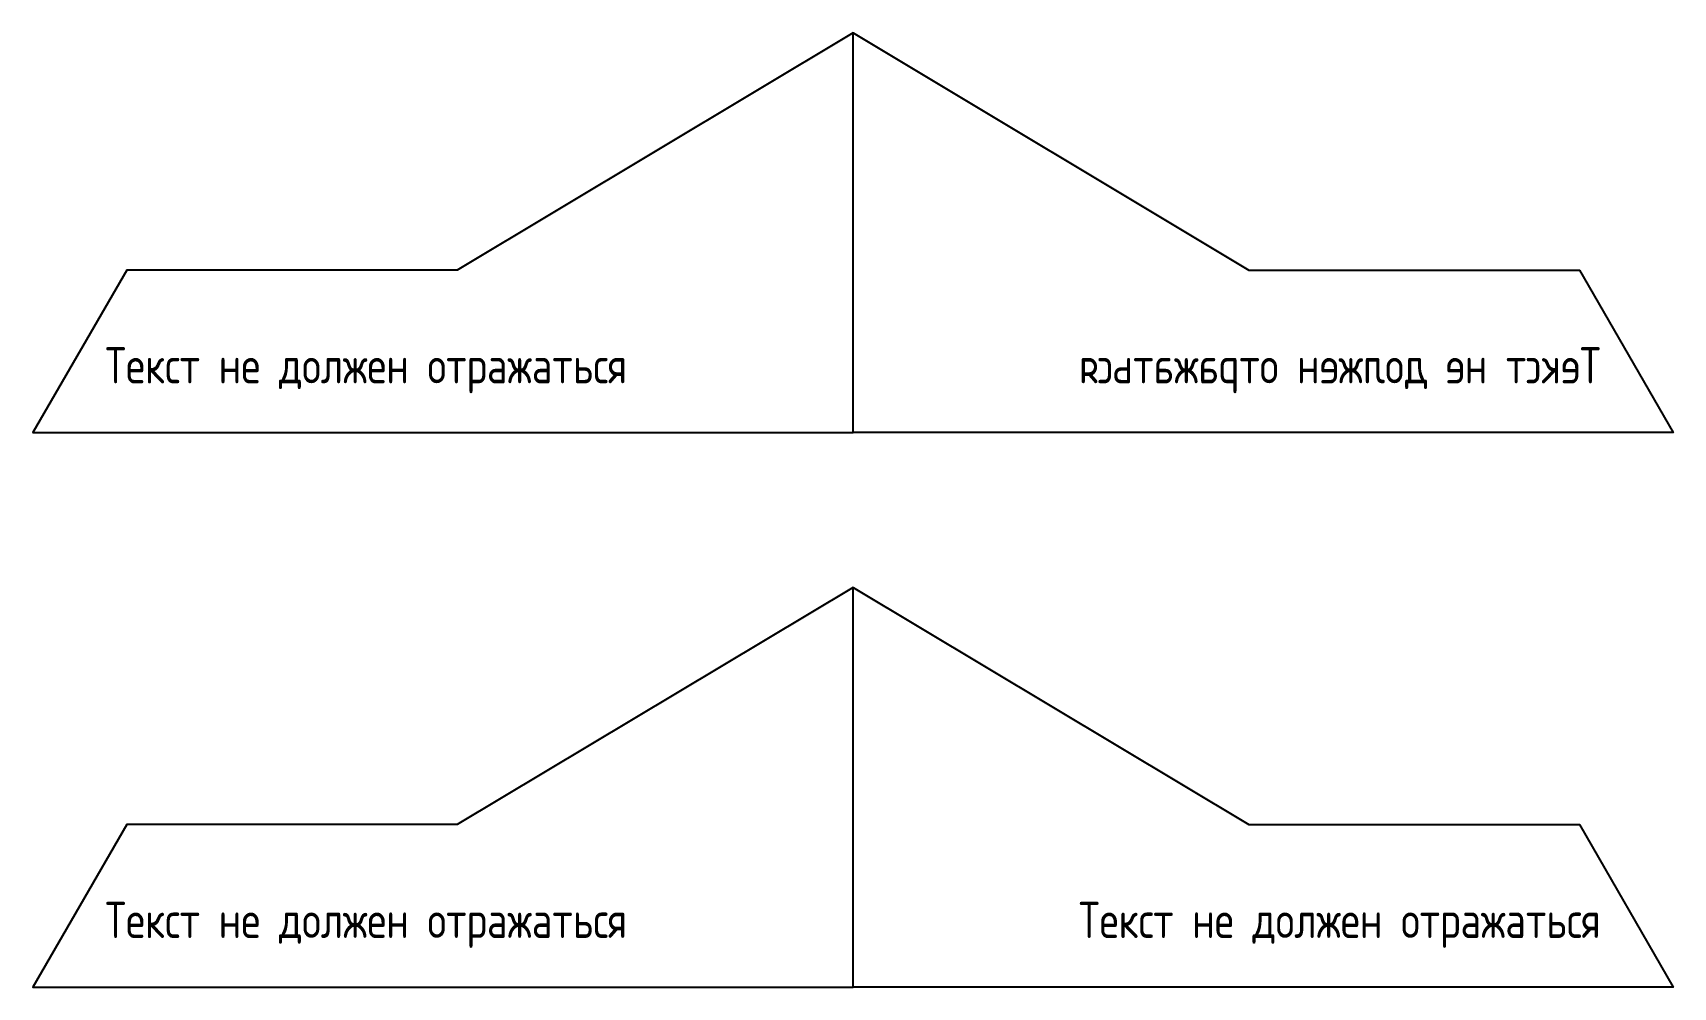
# Model space of a CAD drawing. Header units: millimetres. Extents: x 27649 to 38962, y 26375 to 32952.
import ezdxf

# ---------------------------------------------------------------- set-up
doc = ezdxf.new("R2010")
doc.units = ezdxf.units.MM
doc.styles.add('ГОСТ 2.304', font='CS_Gost2304.shx')

msp = doc.modelspace()

# ---------------------------------------------------------------- linework, layer by layer
at = {"ltscale": 100}
for points in [[(33306, 30197), (33306, 32952), (30576, 31317), (28297, 31317), (27649, 30197), (33306, 30197)], [(33306, 30197), (33306, 32952), (36036, 31317), (38315, 31317), (38962, 30197), (33306, 30197)], [(33306, 26375), (33306, 29130), (30576, 27496), (28297, 27496), (27649, 26375), (33306, 26375)], [(33306, 26375), (33306, 29130), (36036, 27496), (38315, 27496), (38962, 26375), (33306, 26375)]]:
    msp.add_lwpolyline(points, close=True, dxfattribs=at)

# ---------------------------------------------------------------- texts
at = {"ltscale": 100, "char_height": 250, "width": 7164.29, "style": 'ГОСТ 2.304'}
for insert, attachment_point in [((28149, 30786), 1), ((28149, 26964), 1), ((38462, 26964), 3)]:
    msp.add_mtext('Текст не должен отражаться', dxfattribs=dict(at, insert=insert, attachment_point=attachment_point))
at = {"ltscale": 100, "extrusion": (0, 0, -1), "insert": (38462, 30786), "char_height": 250, "width": 7164.29, "attachment_point": 1, "text_direction": (-1, 0, 0), "style": 'ГОСТ 2.304'}
msp.add_mtext('Текст не должен отражаться', dxfattribs=at)

doc.saveas('drawing.dxf')
